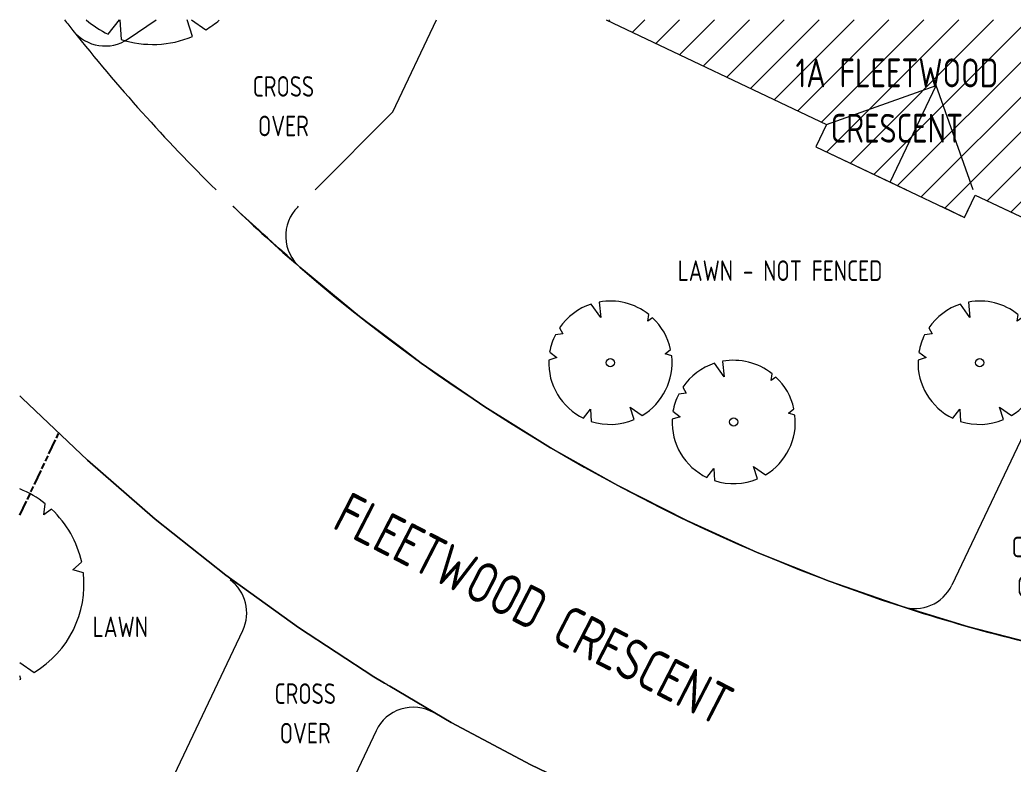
# Model space of a CAD drawing. Header units: millimetres. Extents: x -39027 to 364494, y -35256 to 94895.
# Drawn here: x -39025 to -14837, y 21934 to 40057 of the extents above; entities that cross this region are included whole.
import ezdxf

# ---------------------------------------------------------------- set-up
doc = ezdxf.new("R2010")
doc.units = ezdxf.units.MM
doc.header["$LTSCALE"] = 25
doc.linetypes.add('BG_Double Dash', pattern=[33, 15, -2, 6, -2, 6, -2])
for name, color, linetype, lineweight in [('A-DETL', 90, 'Continuous', 9), ('A-DETL-GENF', 92, 'Continuous', 5), ('C-TOPO', 251, 'Continuous', 9), ('G-ANNO-TEXT', 231, 'Continuous', 5)]:
    doc.layers.add(name, color=color, linetype=linetype, lineweight=lineweight)
doc.styles.add('ISOCPEUR', font='isocpeur.ttf', dxfattribs={"width": 0.75, "height": 500})
doc.styles.add('ISOCPEUR_1', font='isocpeur.ttf', dxfattribs={"width": 0.75, "height": 700})
doc.styles.add('ISOCPEUR_2', font='isocpeur.ttf', dxfattribs={"width": 0.75, "height": 1000})

# ---------------------------------------------------------------- blocks, each defined once
blk = doc.blocks.new('DC_Planting_Tree 5_0m Canopy - FIXED-V207-PROPOSED SITE PLAN')
at = {"layer": 'A-DETL-GENF'}
for p, q in [((1521, 1685), (1555, 1958)), ((1712, 1822), (1521, 1685)), ((2227, 353), (2442, 534)), ((2485, 273), (2227, 353)), ((939, -1902), (1286, -2144)), ((964, -2307), (939, -2231))]:
    blk.add_line(p, q, dxfattribs=at)
for start, end in [(51.5512, 67.8974), (12.3276, 46.7819), (300.9465, 6.2753), (292.0771, 292.6758)]:
    blk.add_arc((0, 0), 2500, start, end, dxfattribs=at)
blk = doc.blocks.new('DC_Planting_Tree 3_0m Canopy - FIXED-405249-PROPOSED SITE PLAN')
at = {"layer": 'A-DETL-GENF'}
for p, q in [((-272, 1475), (-235, 1098)), ((-235, 1098), (-464, 1427)), ((913, 1011), (933, 1175)), ((1027, 1093), (913, 1011)), ((-1238, 847), (-1157, 701)), ((-1157, 701), (-1338, 678)), ((-1477, 260), (-1299, 128)), ((1336, 212), (1465, 320)), ((-1299, 128), (-1499, 65)), ((1491, 164), (1336, 212)), ((-651, -1351), (-481, -1132)), ((-481, -1132), (-464, -1426)), ((578, -1384), (480, -1083)), ((480, -1083), (771, -1286))]:
    blk.add_line(p, q, dxfattribs=at)
blk.add_circle((0, 0), 100, dxfattribs=at)
for start, end in [(51.5512, 100.4622), (108.0083, 145.6274), (12.3276, 46.7819), (153.1369, 170.0213), (177.5355, 244.2846), (300.9465, 6.2753), (251.9772, 292.6758)]:
    blk.add_arc((0, 0), 1500, start, end, dxfattribs=at)
blk = doc.blocks.new('DC_Planting_Tree 5_0m Canopy - FIXED-V222-PROPOSED SITE PLAN')
at = {"layer": 'A-DETL-GENF'}
for p, q in [((-1085, -2252), (-814, -1903)), ((-800, -1903), (-773, -2377)), ((964, -2307), (832, -1903)), ((940, -1903), (1286, -2144))]:
    blk.add_line(p, q, dxfattribs=at)
for start, end in [(229.6419, 244.2846), (300.9465, 310.3207), (251.9772, 292.6758)]:
    blk.add_arc((0, 0), 2500, start, end, dxfattribs=at)

msp = doc.modelspace()

# ---------------------------------------------------------------- hatches: boundary and pattern name
at = {"layer": 'A-DETL-GENF', "lineweight": 9}
h = msp.add_hatch(dxfattribs=at)
h.set_pattern_fill('FP_50', color=250, style=0, pattern_type=2)
h.set_pattern_definition([(45, (-4938.44, 393.3), (-424.264, 424.264), [])])
h.paths.add_polyline_path([(47088.7, -33946.8), (48278.9, -33946.8), (49983.4, -21339.4), (49983.4, -20585.8), (28063.1, -17505), (27088.9, -24436.9), (33103.3, -25282.2), (32815.8, -27328.2), (40737.9, -28441.6), (40042.1, -33393), (44138.4, -33946.8), (44748.9, -33946.8)], flags=0)
h.paths.add_polyline_path([(-35777.6, -33238.5), (-31783.6, -30761.1), (-38130.9, -20528.1), (-36686.3, -19632), (-39024.7, -15862), (-39024.7, -32781.5), (-36884.5, -31454), (-36257, -32465.6)], flags=0)
h.paths.add_polyline_path([(12750.1, -29193.8), (20737.7, -28518.7), (19658.9, -15754.6), (16923.7, -15988), (16605.4, -12228.7), (9566.4, -12823.6), (9883.9, -16594.8), (-702.1, -17489.7), (-179.8, -23669.8), (5418.4, -23196.6), (5553.1, -24773.3), (12328.1, -24200.6), (12750, -29192.1)], flags=0)
h.paths.add_polyline_path([(-20644, -26266.3), (-8508.7, -22521.5), (-9791.4, -18364.9), (-5969.2, -17185.4), (-7969.3, -10704.2), (-27748.9, -16808), (-25748.9, -23289.2), (-21926.7, -22109.8), (-20750.1, -25922.5)], flags=0)
h.paths.add_polyline_path([(-20379.8, -25766.2), (-21662.4, -21609.6), (-25484.6, -22789.1), (-27248.8, -17072.2), (-20692.8, -15049.1), (-20604.4, -15335.8), (-19481.6, -14989.3), (-19570.1, -14702.7), (-18335, -14321.5), (-18246.6, -14608.2), (-16450.2, -14053.8), (-16538.6, -13767.2), (-15415.9, -13420.7), (-15327.4, -13707.4), (-13531, -13153), (-13619.5, -12866.4), (-10026.6, -11757.7), (-9938.2, -12044.3), (-8141.8, -11490.6), (-6469.4, -16921.2), (-10291.5, -18100.6), (-9008.9, -22257.2), (-16912.7, -24696.3)], flags=0)
h.paths.add_polyline_path([(35431.3, -12814), (36744, -3105.8), (32781.1, -2569.9), (31468.4, -12278.2), (35426.8, -12813.4)], flags=0)
h.paths.add_polyline_path([(-23555.7, -5103.7), (-23445.7, -4235.8), (-20913.2, -4556.8), (-20592.8, -2028.2), (-17034.8, 664.9), (-16654.8, 3663.3), (-13573.6, 3272.8), (-12951.1, 9318.3), (-16571.8, 9721.5), (-17132.3, 5298.2), (-19079.9, 5545), (-18674.7, 8742.8), (-19381.5, 8832.4), (-19241.5, 9937.2), (-23486.5, 10475.2), (-23626.5, 9370.3), (-24333.6, 9458), (-24738.6, 6262.1), (-28025.6, 6678.6), (-29298.7, -3368.1), (-29488.5, -3346), (-29613.9, -4336), (-23568.7, -5102.1)], flags=0)
h.paths.add_polyline_path([(-33403, -2337.8), (-32407.1, 6606.9), (-37962.7, 7310.9), (-37935.6, 7507.7), (-37920.8, 7705.8), (-37918.2, 7904.3), (-37928, 8102.7), (-37950.1, 8300.1), (-37984.3, 8495.7), (-38030.7, 8688.8), (-38088.8, 8878.7), (-38158.7, 9064.6), (-38239.9, 9245.9), (-38332.2, 9421.7), (-38435.3, 9591.5), (-38548.6, 9754.6), (-38671.9, 9910.3), (-38804.6, 10058.1), (-38946.1, 10197.4), (-39024.7, 10265.7), (-39024.7, -1625.4), (-37962.7, -1760)], flags=0)
h.paths.add_polyline_path([(27357.8, -121.5), (27357.8, -121.5), (27601.4, 1730), (34237.2, 861.2), (36443.8, 16785.4), (31167.8, 17531.5), (30918.3, 15751.3), (29606, 17327.5), (28021.4, 16008.3), (29192.2, 14626), (22928.9, 15500.5), (22389.7, 11640), (15005.5, 12606.8), (16389.3, 3197.9), (24625.6, 2119.6), (24383.2, 268), (26065.2, 47.7)], flags=0)
h.paths.add_polyline_path([(33832.8, 1387.5), (16456.5, 3723.8), (15240.4, 11992.8), (22929, 10972.4), (23438.8, 14813.9), (29218.4, 14028.8), (31499.6, 15745.7), (31655.7, 16848.7), (35782.2, 16277.7), (33888.4, 1812.8)], flags=0)
h.paths.add_polyline_path([(-10675.5, 33370.4), (-7500.8, 40057.5), (-24761, 40057.5), (-19401.7, 37513.1), (-19659, 36971.1), (-16045.5, 35255.6), (-15788.2, 35797.6), (-10931.7, 33492)], flags=0)

# ---------------------------------------------------------------- linework, layer by layer
at = {"layer": 'A-DETL', "lineweight": 5}
for p, q in [((-36389.3, 39596.2), (-35712.2, 40057.5)), ((-29947.6, 37822.7), (-28886.7, 40057.5)), ((-31844.4, 35925.9), (-29947.6, 37822.7)), ((-32264.9, 35505.4), (-32244.4, 35525.9)), ((-12572.6, 34271), (-16352.1, 26309.8)), ((-36155.3, 19829.4), (-33601.6, 25208.3)), ((-30357.2, 22770.7), (-32248.6, 18786.7))]:
    msp.add_line(p, q, dxfattribs=at)
at = {"layer": 'A-DETL', "lineweight": 18}
for p, q in [((-24761, 40057.5), (-19401.7, 37513.1)), ((-24761, 40057.5), (-19401.7, 37513.1)), ((-19401.7, 37513.1), (-16737.2, 38462.1)), ((-17852.3, 36113.4), (-16737.2, 38462.1)), ((-15833.9, 35925.9), (-16737.2, 38462.1)), ((-19401.7, 37513.1), (-19659, 36971.1)), ((-19401.7, 37513.1), (-19659, 36971.1)), ((-19659, 36971.1), (-17457.4, 35925.9)), ((-19659, 36971.1), (-16045.5, 35255.6)), ((-16045.5, 35255.6), (-15788.2, 35797.6)), ((-15788.2, 35797.6), (-10675.5, 33370.4)), ((-16614.9, 35525.9), (-16045.5, 35255.6)), ((-16045.5, 35255.6), (-15917.2, 35525.9)), ((-15215.8, 35525.9), (-10675.5, 33370.4))]:
    msp.add_line(p, q, dxfattribs=at)
at = {"layer": 'A-DETL', "linetype": 'BG_Double Dash', "lineweight": 25}
msp.add_line((-39024.7, 28012.8), (-38082.6, 29997.2), dxfattribs=at)
at = {"layer": 'A-DETL', "lineweight": 5}
for centre, radius, start, end in [((-4432.3, 66214.2), 42506, 217.97867, 218.41786), ((-4432.3, 66214.2), 42506, 218.41786, 225.44914), ((-36952.3, 40422.7), 1000, 218.41786, 304.26064), ((-4432.3, 66214.2), 42506, 226.21921, 229.19167), ((-31557.8, 34798.3), 1000, 135, 229.19167), ((-4432.3, 66214.2), 42506, 229.19167, 252.00426), ((-34505, 25637.2), 1000, 334.60418, 53.45691), ((-17255.5, 26738.7), 1000, 252.00426, 334.60418), ((-4432.3, 66214.2), 42506, 252.00426, 259.79592), ((-29453.8, 22341.9), 1000, 60.30283, 154.60418)]:
    msp.add_arc(centre, radius, start, end, dxfattribs=at)
at = {"layer": 'C-TOPO'}
for p, q in [((-33692.5, 35382.3), (-33836.8, 35525.9)), ((-33836.8, 35525.9), (-33692.5, 35382.3)), ((-33204, 34940.1), (-33692.5, 35382.3)), ((-33692.5, 35382.3), (-33204, 34940.1)), ((-33112.4, 34857.2), (-33204, 34940.1)), ((-33204, 34940.1), (-33112.4, 34857.2)), ((-33001, 34756.3), (-33112.4, 34857.2)), ((-33112.4, 34857.2), (-33001, 34756.3)), ((-32867.7, 34635.6), (-33001, 34756.3)), ((-33001, 34756.3), (-32867.7, 34635.6)), ((-32710.3, 34493.1), (-32867.7, 34635.6)), ((-32867.7, 34635.6), (-32710.3, 34493.1)), ((-32525.9, 34326.2), (-32710.3, 34493.1)), ((-32710.3, 34493.1), (-32525.9, 34326.2)), ((-32311.6, 34132.2), (-32525.9, 34326.2)), ((-32525.9, 34326.2), (-32311.6, 34132.2)), ((-32211.3, 34041.4), (-32311.6, 34132.2)), ((-32311.6, 34132.2), (-32211.3, 34041.4)), ((-32079, 33932.2), (-32211.3, 34041.4)), ((-32211.3, 34041.4), (-32079, 33932.2)), ((-30761.3, 32844.4), (-32079, 33932.2)), ((-32079, 33932.2), (-30761.3, 32844.4)), ((-30461.8, 32618.6), (-30761.3, 32844.4)), ((-30761.3, 32844.4), (-30461.8, 32618.6)), ((-30444, 32605.2), (-30461.8, 32618.6)), ((-30461.8, 32618.6), (-30444, 32605.2)), ((-30407.6, 32577.7), (-30444, 32605.2)), ((-30444, 32605.2), (-30407.6, 32577.7)), ((-29724.7, 32063), (-30407.6, 32577.7)), ((-30407.6, 32577.7), (-29724.7, 32063)), ((-29259.8, 31712.6), (-29724.7, 32063)), ((-29724.7, 32063), (-29259.8, 31712.6)), ((-27709.6, 30648.4), (-29259.8, 31712.6)), ((-29259.8, 31712.6), (-27709.6, 30648.4)), ((-38968.1, 30856.5), (-39024.7, 30915.6)), ((-39024.7, 30915.6), (-38968.1, 30856.5)), ((-37383.5, 29348.7), (-38968.1, 30856.5)), ((-38968.1, 30856.5), (-37383.5, 29348.7)), ((-27086.7, 30260.1), (-27709.6, 30648.4)), ((-27709.6, 30648.4), (-27086.7, 30260.1)), ((-26114, 29653.7), (-27086.7, 30260.1)), ((-27086.7, 30260.1), (-26114, 29653.7)), ((-24475.9, 28730.6), (-26114, 29653.7)), ((-26114, 29653.7), (-24475.9, 28730.6)), ((-35732.2, 27914.3), (-37383.5, 29348.7)), ((-37383.5, 29348.7), (-35732.2, 27914.3)), ((-22798.5, 27880.9), (-24475.9, 28730.6)), ((-24475.9, 28730.6), (-22798.5, 27880.9)), ((-34017.5, 26556.2), (-35732.2, 27914.3)), ((-35732.2, 27914.3), (-34017.5, 26556.2)), ((-21085.3, 27106.1), (-22798.5, 27880.9)), ((-22798.5, 27880.9), (-21085.3, 27106.1)), ((-19339.4, 26407.9), (-21085.3, 27106.1)), ((-21085.3, 27106.1), (-19339.4, 26407.9)), ((-32243, 25277.2), (-34017.5, 26556.2)), ((-34017.5, 26556.2), (-32243, 25277.2)), ((-17564.4, 25787.6), (-19339.4, 26407.9)), ((-19339.4, 26407.9), (-17564.4, 25787.6)), ((-15949.6, 25298.3), (-17564.4, 25787.6)), ((-17564.4, 25787.6), (-15949.6, 25298.3)), ((-30412.4, 24080), (-32243, 25277.2)), ((-32243, 25277.2), (-30412.4, 24080)), ((-14316.6, 24873.4), (-15949.6, 25298.3)), ((-15949.6, 25298.3), (-14316.6, 24873.4)), ((-30158, 23929.6), (-30412.4, 24080)), ((-30412.4, 24080), (-30158, 23929.6)), ((-30091.8, 23890.5), (-30158, 23929.6)), ((-30158, 23929.6), (-30091.8, 23890.5)), ((-30088.4, 23888.5), (-30091.8, 23890.5)), ((-30091.8, 23890.5), (-30088.4, 23888.5)), ((-30086, 23887.1), (-30088.4, 23888.5)), ((-30088.4, 23888.5), (-30086, 23887.1)), ((-30025.9, 23851.5), (-30086, 23887.1)), ((-30086, 23887.1), (-30025.9, 23851.5)), ((-28529.4, 22967), (-30025.9, 23851.5)), ((-30025.9, 23851.5), (-28529.4, 22967)), ((-26597.9, 21940.5), (-28529.4, 22967)), ((-28529.4, 22967), (-26597.9, 21940.5)), ((-25120.4, 21239.3), (-26597.9, 21940.5)), ((-26597.9, 21940.5), (-25120.4, 21239.3))]:
    msp.add_line(p, q, dxfattribs=at)

# ---------------------------------------------------------------- block references
at = {"layer": 'A-DETL-GENF'}
for name, p in [('DC_Planting_Tree 5_0m Canopy - FIXED-V222-PROPOSED SITE PLAN', (-35790.5, 41960.5)), ('DC_Planting_Tree 3_0m Canopy - FIXED-405249-PROPOSED SITE PLAN', (-24659, 31720)), ('DC_Planting_Tree 3_0m Canopy - FIXED-405249-PROPOSED SITE PLAN', (-15675.5, 31720)), ('DC_Planting_Tree 3_0m Canopy - FIXED-405249-PROPOSED SITE PLAN', (-21659, 30278.5)), ('DC_Planting_Tree 5_0m Canopy - FIXED-V207-PROPOSED SITE PLAN', (-39963.9, 26333.6))]:
    msp.add_blockref(name, p, dxfattribs=at)

# ---------------------------------------------------------------- texts
at = {"layer": 'G-ANNO-TEXT', "color": 7, "lineweight": 18, "insert": (-17688.7, 39118), "char_height": 700, "width": 5703.319, "attachment_point": 2, "line_spacing_factor": 1.153846, "style": 'ISOCPEUR_1'}
msp.add_mtext('1A FLEETWOOD\\PCRESCENT', dxfattribs=at)
at = {"layer": 'G-ANNO-TEXT', "color": 7, "lineweight": 15, "char_height": 500, "line_spacing_factor": 1.153846, "style": 'ISOCPEUR'}
for s, insert, width, attachment_point in [('CROSS\\POVER', (-32613.2, 38689.6), 1752, 2), ('LAWN - NOT FENCED', (-23022.2, 34208.6), 5736, 1), ('CROSS\\POVER', (-14150.4, 27489.2), 1752, 2), ('LAWN', (-37255.4, 25546.5), 1566, 1), ('CROSS\\POVER', (-32082.9, 23921.9), 1752, 2)]:
    msp.add_mtext(s, dxfattribs=dict(at, insert=insert, width=width, attachment_point=attachment_point))
at = {"layer": 'G-ANNO-TEXT', "color": 7, "lineweight": 13, "insert": (-31002, 28601.9), "char_height": 1000, "width": 12276, "attachment_point": 1, "rotation": 332.77642, "line_spacing_factor": 1.153846, "style": 'ISOCPEUR_2'}
msp.add_mtext('FLEETWOOD CRESCENT', dxfattribs=at)

doc.saveas('drawing.dxf')
